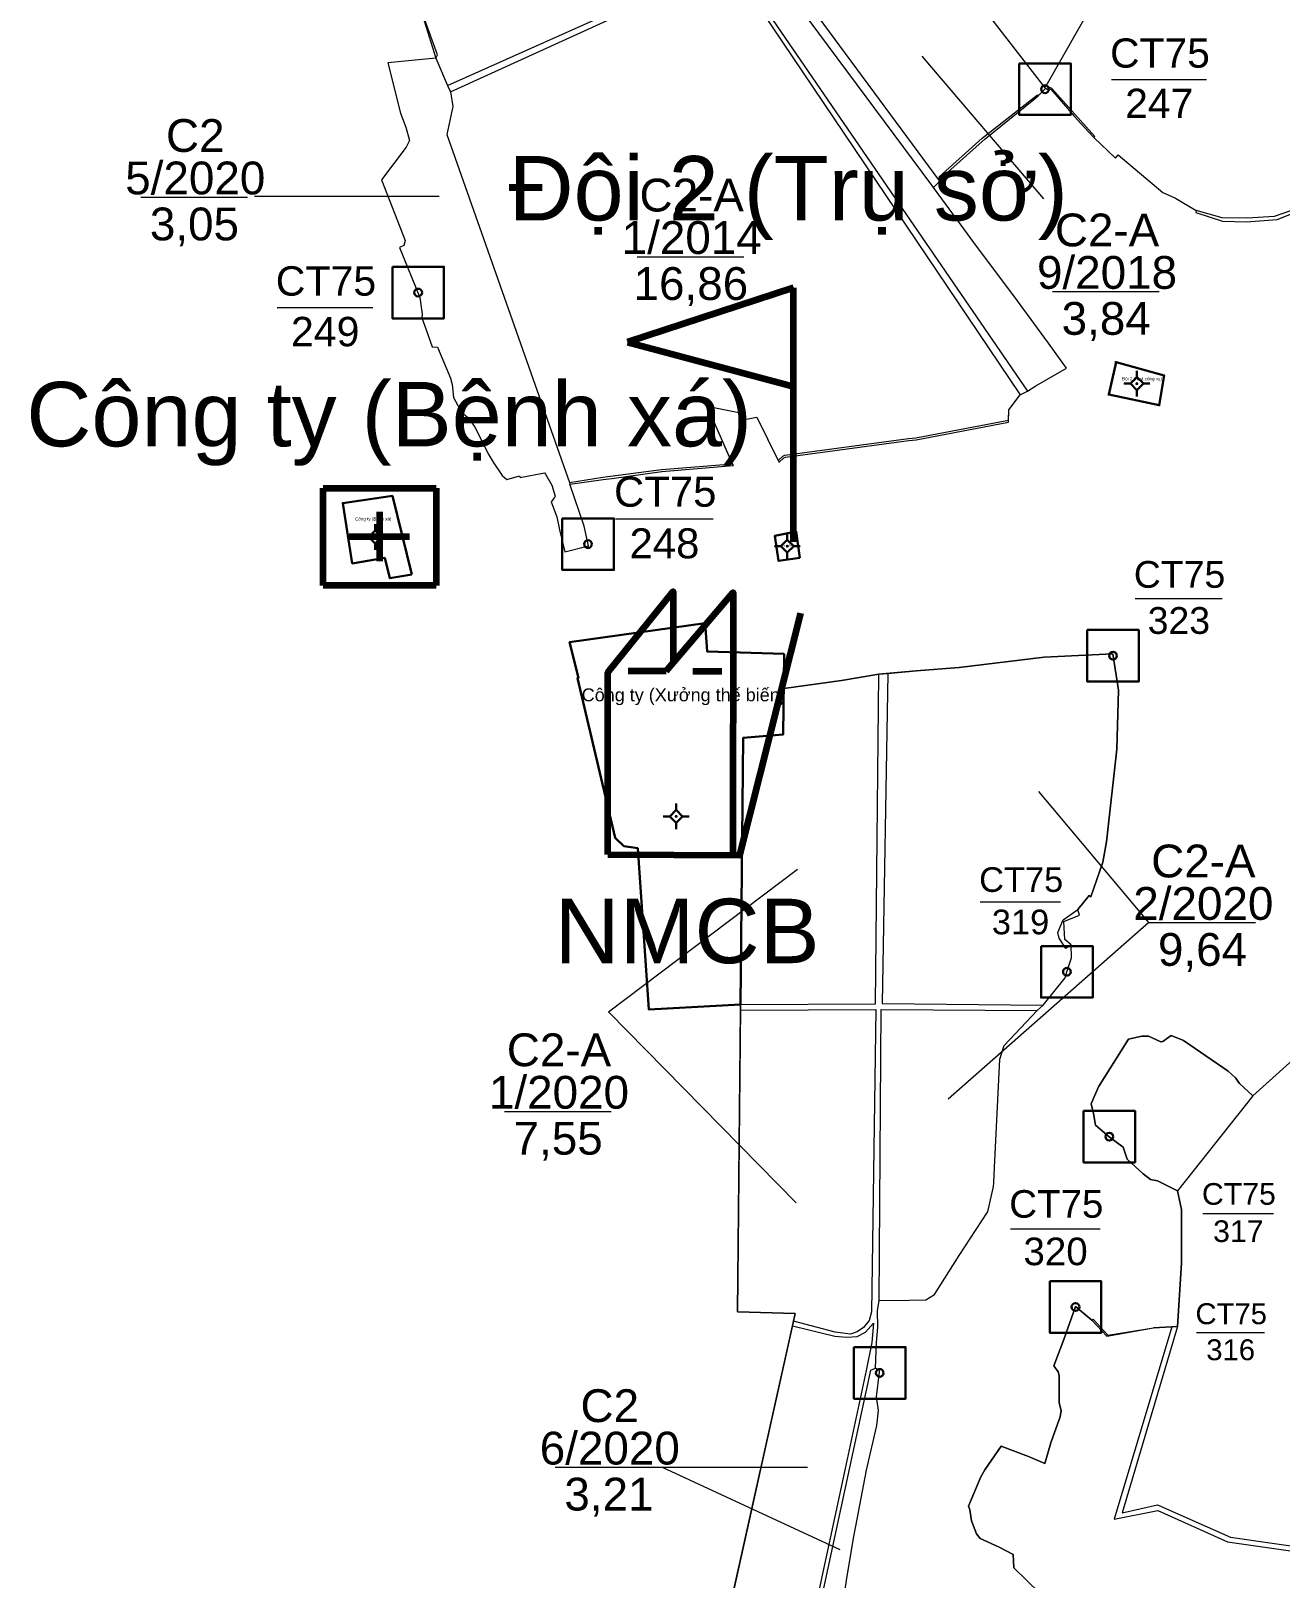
# Model space of a CAD drawing. Header units: metres. Extents: x 416681 to 420102, y 1525252 to 1531422.
# Drawn here: x 417156 to 418367, y 1527326 to 1528826 of the extents above; entities that cross this region are included whole.
import ezdxf
from ezdxf.enums import TextEntityAlignment as Align

# ---------------------------------------------------------------- set-up
doc = ezdxf.new("R2010")
doc.units = ezdxf.units.M
doc.header["$MEASUREMENT"] = 0
doc.layers.add('RanhTwo', color=3, linetype='Continuous', lineweight=0)
doc.layers.add('TruSo', color=1, linetype='Continuous', lineweight=106)
doc.styles.add('Style-Arial', font='arial.ttf')

# ---------------------------------------------------------------- blocks, each defined once
blk = doc.blocks.new('*U0')
at = {"color": 0, "linetype": 'Continuous', "lineweight": -2, "ltscale": 10, "flags": 128}
blk.add_lwpolyline([(-150, 150), (150, 150), (150, -150), (-150, -150), (-150, 150)], close=True, dxfattribs=at)
at = {"color": 0, "linetype": 'Continuous', "lineweight": -2, "ltscale": 10}
blk.add_circle((-0.02828, 0.016065), 22.5, dxfattribs=at)
blk = doc.blocks.new('*U23')
at = {"layer": 'RanhTwo', "color": 3, "linetype": 'Continuous', "lineweight": 13}
blk.add_line((-66.520877, -1.660429), (63.750129, -1.660429), dxfattribs=at)
at = {"layer": 'RanhTwo', "color": 3, "linetype": 'Continuous', "lineweight": 13, "style": 'Style-Arial'}
blk.add_text('3,21', height=40, dxfattribs=at).set_placement((-1.025137, -54.422685), align=Align.CENTER)
at = {"layer": 'RanhTwo', "color": 3, "linetype": 'Continuous', "lineweight": 13, "insert": (-0.000029, 1.089388), "char_height": 40, "attachment_point": 8, "line_spacing_factor": 0.776524, "style": 'Style-Arial'}
blk.add_mtext('C2\\P6/2020', dxfattribs=at)
blk = doc.blocks.new('*U24')
at = {"layer": 'RanhTwo', "color": 3, "linetype": 'Continuous', "lineweight": 13}
blk.add_line((-66.520877, -1.660429), (63.750129, -1.660429), dxfattribs=at)
at = {"layer": 'RanhTwo', "color": 3, "linetype": 'Continuous', "lineweight": 13, "style": 'Style-Arial'}
blk.add_text('7,55', height=40, dxfattribs=at).set_placement((-1.025137, -54.422685), align=Align.CENTER)
at = {"layer": 'RanhTwo', "color": 3, "linetype": 'Continuous', "lineweight": 13, "insert": (-0.000029, 1.089388), "char_height": 40, "attachment_point": 8, "line_spacing_factor": 0.776524, "style": 'Style-Arial'}
blk.add_mtext('C2-A\\P1/2020', dxfattribs=at)
blk = doc.blocks.new('*U25')
at = {"layer": 'RanhTwo', "color": 3, "linetype": 'Continuous', "lineweight": 13}
blk.add_line((-66.520877, -1.660429), (63.750129, -1.660429), dxfattribs=at)
at = {"layer": 'RanhTwo', "color": 3, "linetype": 'Continuous', "lineweight": 13, "style": 'Style-Arial'}
blk.add_text('9,64', height=40, dxfattribs=at).set_placement((-1.025137, -54.422685), align=Align.CENTER)
at = {"layer": 'RanhTwo', "color": 3, "linetype": 'Continuous', "lineweight": 13, "insert": (-0.000029, 1.089388), "char_height": 40, "attachment_point": 8, "line_spacing_factor": 0.776524, "style": 'Style-Arial'}
blk.add_mtext('C2-A\\P2/2020', dxfattribs=at)
blk = doc.blocks.new('*U40')
at = {"layer": 'RanhTwo', "color": 3, "linetype": 'Continuous', "lineweight": 13}
blk.add_line((-66.520877, -1.660429), (63.750129, -1.660429), dxfattribs=at)
at = {"layer": 'RanhTwo', "color": 3, "linetype": 'Continuous', "lineweight": 13, "style": 'Style-Arial'}
blk.add_text('3,05', height=40, dxfattribs=at).set_placement((-1.025137, -54.422685), align=Align.CENTER)
at = {"layer": 'RanhTwo', "color": 3, "linetype": 'Continuous', "lineweight": 13, "insert": (-0.000029, 1.089388), "char_height": 40, "attachment_point": 8, "line_spacing_factor": 0.776524, "style": 'Style-Arial'}
blk.add_mtext('C2\\P5/2020', dxfattribs=at)
blk = doc.blocks.new('*U41')
at = {"layer": 'RanhTwo', "color": 3, "linetype": 'Continuous', "lineweight": 13}
blk.add_line((-66.520877, -1.660429), (63.750129, -1.660429), dxfattribs=at)
at = {"layer": 'RanhTwo', "color": 3, "linetype": 'Continuous', "lineweight": 13, "style": 'Style-Arial'}
blk.add_text('16,86', height=40, dxfattribs=at).set_placement((-1.025137, -54.422685), align=Align.CENTER)
at = {"layer": 'RanhTwo', "color": 3, "linetype": 'Continuous', "lineweight": 13, "insert": (-0.000029, 1.089388), "char_height": 40, "attachment_point": 8, "line_spacing_factor": 0.776524, "style": 'Style-Arial'}
blk.add_mtext('C2-A\\P1/2014', dxfattribs=at)
blk = doc.blocks.new('*U51')
at = {"layer": 'RanhTwo', "color": 3, "linetype": 'Continuous', "lineweight": 13}
blk.add_line((-66.520877, -1.660429), (63.750129, -1.660429), dxfattribs=at)
at = {"layer": 'RanhTwo', "color": 3, "linetype": 'Continuous', "lineweight": 13, "style": 'Style-Arial'}
blk.add_text('3,84', height=40, dxfattribs=at).set_placement((-1.025137, -54.422685), align=Align.CENTER)
at = {"layer": 'RanhTwo', "color": 3, "linetype": 'Continuous', "lineweight": 13, "insert": (-0.000029, 1.089388), "char_height": 40, "attachment_point": 8, "line_spacing_factor": 0.776524, "style": 'Style-Arial'}
blk.add_mtext('C2-A\\P9/2018', dxfattribs=at)
blk = doc.blocks.new('DDCT')
at = {"layer": 'RanhTwo', "color": 5, "linetype": 'Continuous', "lineweight": 0}
for p, q in [((6.24, 0), (-6.24, 0)), ((0, -6.24), (0, 6.24))]:
    blk.add_line(p, q, dxfattribs=at)
blk = doc.blocks.new('CENTRD')
at = {"layer": 'RanhTwo', "linetype": 'Continuous', "lineweight": 0}
h = blk.add_hatch(color=7, dxfattribs=at)
edge = h.paths.add_edge_path()
edge.add_arc((0, 0), 1.5, 0, 360)
at = {"layer": 'RanhTwo', "color": 7, "linetype": 'Continuous', "lineweight": 0}
for p, q in [((-6.25, 0), (-12.5, 0)), ((0, 6.25), (-6.25, 0)), ((-6.25, 0), (0, -6.25)), ((0, 12.5), (0, 6.25)), ((6.25, 0), (0, 6.25)), ((0, -6.25), (6.25, 0)), ((12.5, 0), (6.25, 0)), ((0, -6.25), (0, -12.5))]:
    blk.add_line(p, q, dxfattribs=at)
blk = doc.blocks.new('CENTRD_1')
at = {"layer": 'RanhTwo', "linetype": 'Continuous', "lineweight": 30}
h = blk.add_hatch(color=5, dxfattribs=at)
edge = h.paths.add_edge_path()
edge.add_arc((0, 0), 1.5, 0, 360)
at = {"layer": 'RanhTwo', "color": 5, "linetype": 'Continuous', "lineweight": 30}
for p, q in [((-6.25, 0), (-12.5, 0)), ((0, 6.25), (-6.25, 0)), ((-6.25, 0), (0, -6.25)), ((0, 12.5), (0, 6.25)), ((6.25, 0), (0, 6.25)), ((0, -6.25), (6.25, 0)), ((12.5, 0), (6.25, 0)), ((0, -6.25), (0, -12.5))]:
    blk.add_line(p, q, dxfattribs=at)
blk = doc.blocks.new('*U89')
at = {"layer": 'TruSo', "color": 1, "linetype": 'Continuous', "lineweight": 106}
for p, q in [((-54.833088, 47.135968), (54.83267, 47.135968)), ((-54.833088, -47.13606), (-54.833088, 47.135968)), ((54.83267, 47.135968), (54.83267, -47.13606)), ((0.000244, 24.351712), (0.000244, -23.608839)), ((28.962792, 0.000127), (-29.540491, 0.000127)), ((54.83267, -47.13606), (-54.833088, -47.13606))]:
    blk.add_line(p, q, dxfattribs=at)
blk = doc.blocks.new('*U88')
at = {"layer": 'TruSo', "color": 1, "linetype": 'Continuous', "lineweight": 106}
blk.add_blockref('*U89', (-9.261436, -67.179528), dxfattribs=at)
at = {"layer": 'RanhTwo', "color": 7, "linetype": 'Continuous', "lineweight": 0, "style": 'Style-Arial'}
blk.add_text('Công ty (Bệnh xá)', height=62.5, dxfattribs=at).set_placement((-0.000107, 51.816496), align=Align.MIDDLE_CENTER)
blk = doc.blocks.new('*U91')
at = {"layer": 'TruSo', "color": 1, "linetype": 'Continuous', "lineweight": 106}
for p, q in [((-75.385521, 102.91958), (-150.133891, 102.91958)), ((-22.691829, 102.91958), (34.557123, 102.91958))]:
    blk.add_line(p, q, dxfattribs=at)
at = {"layer": 'TruSo', "color": 1, "linetype": 'Continuous', "lineweight": 106, "flags": 128}
for points in [[(-190.203038, -258.839989), (-190.203038, 100.008975), (-61.818952, 259.794575), (-61.837524, 118.913024)], [(-75.385521, 102.91958), (56.766266, 257.844549), (55.918197, -258.786564)], [(-190.203038, -258.839989), (70.179862, -259.794122), (190.202712, 217.05841)]]:
    blk.add_lwpolyline(points, dxfattribs=at)
blk = doc.blocks.new('*U90')
at = {"layer": 'TruSo', "color": 1, "linetype": 'Continuous', "lineweight": 106, "xscale": 0.491717, "yscale": 0.491717, "zscale": 0.491717}
blk.add_blockref('*U91', (16.82041, 68.040806), dxfattribs=at)
at = {"layer": 'RanhTwo', "color": 7, "linetype": 'Continuous', "lineweight": 0, "style": 'Style-Arial'}
blk.add_text('NMCB', height=62.5, dxfattribs=at).set_placement((-0.000032, -133.286046), align=Align.MIDDLE_CENTER)
blk = doc.blocks.new('*U105')
at = {"layer": 'RanhTwo', "color": 3, "linetype": 'Continuous', "lineweight": 13}
blk.add_line((-66.520877, -1.660429), (63.750129, -1.660429), dxfattribs=at)
at = {"layer": 'RanhTwo', "color": 3, "linetype": 'Continuous', "lineweight": 13, "style": 'Style-Arial'}
for s, p in [('CT75', (-0.000029, 14.422722)), ('319', (-1.025137, -54.422685))]:
    blk.add_text(s, height=40, dxfattribs=at).set_placement(p, align=Align.CENTER)
blk = doc.blocks.new('*U106')
at = {"layer": 'RanhTwo', "color": 3, "linetype": 'Continuous', "lineweight": 13}
blk.add_line((-66.520877, -1.660429), (63.750129, -1.660429), dxfattribs=at)
at = {"layer": 'RanhTwo', "color": 3, "linetype": 'Continuous', "lineweight": 13, "style": 'Style-Arial'}
for s, p in [('CT75', (-0.000029, 14.422722)), ('323', (-1.025137, -54.422685))]:
    blk.add_text(s, height=40, dxfattribs=at).set_placement(p, align=Align.CENTER)
blk = doc.blocks.new('*U107')
at = {"layer": 'RanhTwo', "color": 3, "linetype": 'Continuous', "lineweight": 13}
blk.add_line((-66.520877, -1.660429), (63.750129, -1.660429), dxfattribs=at)
at = {"layer": 'RanhTwo', "color": 3, "linetype": 'Continuous', "lineweight": 13, "style": 'Style-Arial'}
for s, p in [('CT75', (-0.000029, 14.422722)), ('316', (-1.025137, -54.422685))]:
    blk.add_text(s, height=40, dxfattribs=at).set_placement(p, align=Align.CENTER)
blk = doc.blocks.new('*U108')
at = {"layer": 'RanhTwo', "color": 3, "linetype": 'Continuous', "lineweight": 13}
blk.add_line((-66.520877, -1.660429), (63.750129, -1.660429), dxfattribs=at)
at = {"layer": 'RanhTwo', "color": 3, "linetype": 'Continuous', "lineweight": 13, "style": 'Style-Arial'}
for s, p in [('CT75', (-0.000029, 14.422722)), ('317', (-1.025137, -54.422685))]:
    blk.add_text(s, height=40, dxfattribs=at).set_placement(p, align=Align.CENTER)
blk = doc.blocks.new('*U109')
at = {"layer": 'RanhTwo', "color": 3, "linetype": 'Continuous', "lineweight": 13}
blk.add_line((-66.520877, -1.660429), (63.750129, -1.660429), dxfattribs=at)
at = {"layer": 'RanhTwo', "color": 3, "linetype": 'Continuous', "lineweight": 13, "style": 'Style-Arial'}
for s, p in [('CT75', (-0.000029, 14.422722)), ('320', (-1.025137, -54.422685))]:
    blk.add_text(s, height=40, dxfattribs=at).set_placement(p, align=Align.CENTER)
blk = doc.blocks.new('*U116')
at = {"layer": 'RanhTwo', "color": 3, "linetype": 'Continuous', "lineweight": 13}
blk.add_line((-66.520877, -1.660429), (63.750129, -1.660429), dxfattribs=at)
at = {"layer": 'RanhTwo', "color": 3, "linetype": 'Continuous', "lineweight": 13, "style": 'Style-Arial'}
for s, p in [('CT75', (-0.000029, 14.422722)), ('249', (-1.025137, -54.422685))]:
    blk.add_text(s, height=40, dxfattribs=at).set_placement(p, align=Align.CENTER)
blk = doc.blocks.new('*U118')
at = {"layer": 'RanhTwo', "color": 3, "linetype": 'Continuous', "lineweight": 13}
blk.add_line((-66.520877, -1.660429), (63.750129, -1.660429), dxfattribs=at)
at = {"layer": 'RanhTwo', "color": 3, "linetype": 'Continuous', "lineweight": 13, "style": 'Style-Arial'}
for s, p in [('CT75', (-0.000029, 14.422722)), ('247', (-1.025137, -54.422685))]:
    blk.add_text(s, height=40, dxfattribs=at).set_placement(p, align=Align.CENTER)
blk = doc.blocks.new('*U145')
at = {"layer": 'RanhTwo', "color": 3, "linetype": 'Continuous', "lineweight": 13}
blk.add_line((-66.520877, -1.660429), (63.750129, -1.660429), dxfattribs=at)
at = {"layer": 'RanhTwo', "color": 3, "linetype": 'Continuous', "lineweight": 13, "style": 'Style-Arial'}
for s, p in [('CT75', (-0.000029, 14.422722)), ('248', (-1.025137, -54.422685))]:
    blk.add_text(s, height=40, dxfattribs=at).set_placement(p, align=Align.CENTER)
blk = doc.blocks.new('*U147')
at = {"layer": 'TruSo', "color": 1, "linetype": 'Continuous', "lineweight": 106}
for p, q in [((80.501313, 123.087532), (-80.501268, 70.243642)), ((80.501313, -123.087664), (80.501313, 123.087532)), ((-80.501268, 70.243642), (80.501094, 27.367806))]:
    blk.add_line(p, q, dxfattribs=at)
blk = doc.blocks.new('*U146')
at = {"layer": 'TruSo', "color": 1, "linetype": 'Continuous', "lineweight": 106}
blk.add_blockref('*U147', (-75.311655, -79.483447), dxfattribs=at)
at = {"layer": 'RanhTwo', "color": 7, "linetype": 'Continuous', "lineweight": 0, "style": 'Style-Arial'}
blk.add_text('Đội 2 (Trụ sở)', height=62.5, dxfattribs=at).set_placement((0.000082, 140.071497), align=Align.MIDDLE_CENTER)

msp = doc.modelspace()

# ---------------------------------------------------------------- linework, layer by layer
at = {"layer": 'RanhTwo', "color": 3, "linetype": 'Continuous', "lineweight": 0}
for p, q in [((418140.007, 1528773.2069), (418407.353, 1529242.503)), ((417548.092, 1528800.008), (417559.636, 1528773.365)), ((417559.636, 1528773.365), (417562.305, 1528767.318)), ((418132.103, 1528763.505), (418139.3341, 1528770.4793)), ((418138.788, 1528771.067), (418140.007, 1528773.2069)), ((418138.788, 1528771.067), (418139.3341, 1528770.4793)), ((418036.7171, 1528680.7399), (418036.7881, 1528680.8759)), ((418114.806, 1528473.4), (418122.047, 1528477.103)), ((418103.3149, 1528447.015), (418103.3938, 1528448.8974)), ((417835.744, 1528406.728), (417836.5122, 1528404.9639)), ((417880.029, 1528409.977), (417880.7763, 1528408.4506)), ((417677.757, 1528388.521), (417678.248, 1528386.976)), ((417977.811, 1528202.529), (417986.4599, 1528203.3457)), ((417843.5199, 1527876.8402), (417843.5743, 1527882.3395)), ((418131.364, 1527876.541), (418137.181, 1527881.84)), ((417823.2265, 1527252.7991), (417893.8831, 1527570.7347)), ((417893.8831, 1527570.7347), (417894.9426, 1527575.5022))]:
    msp.add_line(p, q, dxfattribs=at)
at = {"layer": 'RanhTwo', "color": 7, "linetype": 'Continuous', "lineweight": 0}
for p, q in [((418137.700188, 1528663.415252), (418019.816222, 1528801.723229)), ((417372.538558, 1528666.134812), (417551.329239, 1528666.134812)), ((418239.525298, 1527961.833248), (418133.029475, 1528089.035417)), ((417715.704414, 1527875.180626), (417899.029557, 1528013.634035)), ((418239.525298, 1527961.833248), (418045.083197, 1527790.571613)), ((417715.704414, 1527875.180626), (417897.459088, 1527690.036437)), ((418340.33, 1527793.98), (418267.2427, 1527701.661)), ((418267.31, 1527570.14), (418213.516024, 1527389.609056)), ((417767.529899, 1527433.768369), (417908.452373, 1527433.768369)), ((417767.529899, 1527433.768369), (417939.861758, 1527353.871943)), ((418213.516024, 1527389.609056), (418248.066347, 1527397.463367)), ((418248.066347, 1527397.463367), (418318.737464, 1527366.046124)), ((418318.737464, 1527366.046124), (418449.086411, 1527347.195779))]:
    msp.add_line(p, q, dxfattribs=at)
at = {"layer": 'RanhTwo', "color": 3, "linetype": 'Continuous', "lineweight": 0, "flags": 128}
for points in [[(417559.636, 1528773.365), (417749.2408, 1528858.2336), (417652.2489, 1529054.4067), (417554.729, 1529044.951)], [(417548.092, 1528800.008), (417549.806, 1528803.009), (417537.921, 1528836.119), (417535.48, 1528848.247), (417524.656, 1528879.988), (417509.312, 1528877.324), (417504.265, 1528885.882), (417494.055, 1528886.99), (417489.966, 1528900.106), (417486.426, 1528920.918), (417485.083, 1528927.308), (417473.3224, 1528929.7993), (417466.564, 1528955.895), (417464.6026, 1528961.4974), (417460.8409, 1528978.7622), (417456.975, 1528999.871), (417488.01, 1529011.916), (417488.354, 1529022), (417531.5938, 1529040.1033), (417554.729, 1529044.951)], [(417925.065, 1528992.63), (417920.539, 1528982.328), (417879.945, 1528915.22), (417879.019, 1528901.916), (417880.971, 1528891.347), (418036.7171, 1528680.7399)], [(417925.065, 1528992.63), (417940.463, 1528996.217), (417988.978, 1528964.51), (418138.788, 1528771.067)], [(418030.6, 1528674.44), (418029.136, 1528676.707), (417873.758, 1528886.112), (417867.922, 1528898.804), (417865.7064, 1528903.6224), (417837.185, 1528892.45), (418122.047, 1528477.103)], [(417562.305, 1528767.318), (417833.461, 1528891.0535), (418114.806, 1528473.4)], [(417537.004, 1528835.934), (417548.092, 1528800.008)], [(417548.092, 1528800.008), (417501.721, 1528795.243), (417513.84, 1528746.7), (417519.24, 1528732.96), (417522.61, 1528720.04), (417519.52, 1528713.47), (417495.56, 1528681.85), (417518.49, 1528623.02), (417517.19, 1528618.19), (417512.87, 1528616.3), (417532.82, 1528567.85), (417534.85, 1528551.785), (417534.49, 1528548.08), (417538.434, 1528537.319), (417544.6484, 1528520.0367), (417549.874, 1528519.724), (417562.347, 1528489.797), (417563.88, 1528483.64), (417565.184, 1528471.047), (417573.12, 1528456.689), (417580.684, 1528450.688), (417585.96, 1528442.08), (417599.608, 1528415.293), (417603.898, 1528408.164), (417612.642, 1528395.407), (417617.154, 1528391.547), (417629.285, 1528394.812), (417629.966, 1528393.307), (417653.595, 1528397.771), (417654.65, 1528396.6), (417660.521, 1528385.833), (417663.903, 1528375.146), (417663.11, 1528373.8), (417659.911, 1528369.665), (417665.494, 1528355.151), (417668.234, 1528342.748), (417673.429, 1528321.223), (417696.128, 1528327.212), (417691.993, 1528346.166), (417678.248, 1528386.976)], [(417562.305, 1528767.318), (417564.586, 1528752.962), (417558.84, 1528725.968), (417677.757, 1528388.521)], [(418139.3341, 1528770.4793), (418139.76, 1528770.89), (418140.69, 1528769.75), (418144.58, 1528769.94), (418166.72, 1528743.85), (418181.41, 1528728.08), (418186.1132, 1528723.0097)], [(418186.1132, 1528723.0097), (418187.15, 1528723.872), (418145.463, 1528770.354), (418140.007, 1528773.2069)], [(418036.7881, 1528680.8759), (418036.293, 1528684.937), (418078.024, 1528722.398), (418131.6146, 1528764.2361), (418132.103, 1528763.505)], [(418036.7881, 1528680.8759), (418038.358, 1528683.883), (418080.728, 1528721.701), (418127.986, 1528759.863), (418132.103, 1528763.505)], [(418186.1132, 1528723.0097), (418186.15, 1528722.97), (418207.19, 1528702.9), (418209.663, 1528706.312), (418253.172, 1528669.78), (418265.29, 1528664.015), (418285.468, 1528652.342)], [(418285.468, 1528652.342), (418284.98, 1528650.19), (418310.92, 1528641.81), (418334.3, 1528641.22), (418363.92, 1528643.34), (418423.21, 1528667.08), (418464.16, 1528686.86), (418499.33, 1528700.9), (418515.33, 1528712.01)], [(418515.33, 1528712.01), (418517.539, 1528714.914), (418490.08, 1528699.678), (418448.463, 1528682.745), (418393.331, 1528657.782), (418376.789, 1528651.932), (418361.0821, 1528646.4205), (418335.268, 1528644.612), (418310.611, 1528645.093), (418285.468, 1528652.342)], [(418030.6, 1528674.44), (418032.585, 1528676.3978), (418036.43, 1528680.19), (418036.7171, 1528680.7399)], [(418122.047, 1528477.103), (418129.894, 1528482.27), (418159.6948, 1528499.475), (418142.25, 1528523.65), (418135.2572, 1528533.1864), (418108.71, 1528569.39), (418072.51, 1528617.49), (418057.56, 1528638.04), (418030.6, 1528674.44)], [(418103.3938, 1528448.8974), (418103.82, 1528459.06), (418114.806, 1528473.4)], [(417835.744, 1528406.728), (417811.447, 1528462.527), (417841.832, 1528456.314), (417847.498, 1528449.579), (417859.476, 1528451.956), (417880.029, 1528409.977)], [(417880.029, 1528409.977), (417884.597, 1528414.134), (417886.748, 1528415.026), (418006.517, 1528431.091), (418013.732, 1528431.789), (418103.3938, 1528448.8974)], [(417880.7763, 1528408.4506), (417881.3751, 1528408.4978), (417885.6852, 1528412.4201), (417887.2728, 1528413.0785), (418006.7463, 1528429.1038), (418013.9956, 1528429.8052), (418103.3149, 1528447.015)], [(417677.757, 1528388.521), (417710.125, 1528393.502), (417766.981, 1528401.133), (417835.744, 1528406.728)], [(417678.248, 1528386.976), (417710.4049, 1528391.5216), (417718.849, 1528392.427), (417767.2003, 1528399.1445), (417836.5122, 1528404.9639)], [(417986.4599, 1528203.3457), (418013.826, 1528205.93), (418055.515, 1528209.093), (418138.139, 1528219.05), (418204.547, 1528222.393), (418210.007, 1528187.222), (418208.6, 1528129.866), (418198.463, 1528040.25), (418195.038, 1528020.467), (418183.354, 1527986.862), (418181.785, 1527987.969), (418170.781, 1527974.548)], [(417843.5743, 1527882.3395), (417974.502, 1527883.172), (417977.811, 1528202.529)], [(417843.5743, 1527882.3395), (417846.13, 1528140.81), (417885.06, 1528144.18), (417885.743, 1528188.62), (417941.491, 1528196.47), (417977.811, 1528202.529)], [(417986.4599, 1528203.3457), (417981.052, 1527883.464), (418137.181, 1527881.84)], [(418164.065, 1527940.279), (418159.0364, 1527936.5794), (418152.703, 1527946.705), (418151.1913, 1527952.3115), (418156.6, 1527964.538), (418170.781, 1527974.548)], [(418164.065, 1527940.279), (418158.16, 1527945.47), (418157.21, 1527962.77), (418172.185, 1527968.991), (418170.781, 1527974.548)], [(418137.181, 1527881.84), (418158.407, 1527908.372), (418160.095, 1527914.153), (418164.601, 1527927.683), (418164.065, 1527940.279)], [(417894.9426, 1527575.5022), (417896.54, 1527582.69), (417840.63, 1527584.57), (417843.5199, 1527876.8402)], [(417843.5199, 1527876.8402), (417974.715, 1527877.505), (417970.657, 1527584.491), (417968.396, 1527576.008), (417962.909, 1527569.241), (417956.857, 1527565.162), (417950.219, 1527562.655), (417935.482, 1527564.891), (417894.9426, 1527575.5022)], [(417978.152, 1527595.486), (417980.098, 1527877.595), (418131.364, 1527876.541)], [(417978.152, 1527595.486), (418007.237, 1527595.74), (418023.452, 1527595.941), (418031.834, 1527601.14), (418055.785, 1527639.043), (418083.239, 1527680.926), (418084.098, 1527684.308), (418088.938, 1527705.855), (418089.25, 1527709.63), (418089.839, 1527724.299), (418094.924, 1527829.349), (418099.174, 1527842.693), (418131.364, 1527876.541)], [(418379.31, 1527828.91), (418340.33, 1527793.98), (418327.55, 1527805.86), (418323.65, 1527811.27), (418316.33, 1527817.93), (418273.0761, 1527847.6179), (418261.33, 1527852.436), (418256.5732, 1527849.1896), (418252.9718, 1527846.4031), (418251.02, 1527846.36), (418239.09, 1527851.69), (418232.65, 1527851.75), (418219.7, 1527848.88), (418190.772, 1527802.61), (418183.462, 1527786.193), (418185.9, 1527776.84), (418187.7647, 1527765.5172), (418201.021, 1527754.129), (418214.6093, 1527743.9977), (418218.629, 1527732.455), (418233.9392, 1527718.214), (418241.1, 1527712.87), (418248.0377, 1527711.3008), (418267.2427, 1527701.661), (418271.171, 1527683.582), (418271.1968, 1527631.7267), (418267.31, 1527570.14), (418244.1883, 1527568.9466)], [(417974.448, 1527529.949), (417975.495, 1527554.833), (417976.791, 1527569.669), (417976.33, 1527585.291), (417978.152, 1527595.486)], [(418184.342, 1527576.512), (418168.335, 1527589.493), (418156.973, 1527557.749), (418147.358, 1527532.097), (418151.57, 1527526.29), (418152.5, 1527522.72), (418152.66, 1527496.15), (418154.5, 1527488.64), (418153.53, 1527482.66), (418148.0929, 1527467.3945), (418144.53, 1527457.489), (418138.6257, 1527437.2896), (418123, 1527444.15), (418096.3381, 1527454.1107), (418080.426, 1527431.202), (418076.6738, 1527424.5663), (418064.77, 1527396.16), (418066.048, 1527392.627), (418067.474, 1527381.706), (418072.29, 1527369.349), (418075.88, 1527364.64), (418094.51, 1527356.35), (418107.897, 1527349.198), (418108.494, 1527336.105), (418133.953, 1527311.568)], [(417893.8831, 1527570.7347), (417935.052, 1527560.895), (417946.801, 1527559.9), (417956.634, 1527560.685), (417964.777, 1527564.896), (417972.503, 1527573.32), (417970.917, 1527554.721), (417965.435, 1527527.508), (417945.139, 1527432.572), (417915.04, 1527293.062), (417904.698, 1527241.375), (417824.376, 1527252.64), (417823.2265, 1527252.7991)], [(418184.342, 1527576.512), (418185.5719, 1527577.3132), (418199.84, 1527561.71), (418244.1883, 1527568.9466)], [(418184.342, 1527576.512), (418198.7929, 1527560.7665), (418244.1883, 1527568.9466)], [(417940.751, 1527286.73), (417922.771, 1527294.851), (417920.561, 1527298.602), (417949.402, 1527431.86), (417969.853, 1527527.905), (417974.448, 1527529.949)], [(417940.751, 1527286.73), (417946.333, 1527323.919), (417953.202, 1527365.157), (417955.277, 1527376.813), (417965.716, 1527431.031), (417975.892, 1527474.286), (417977.303, 1527488.95), (417975.596, 1527502.006), (417978.307, 1527526.096), (417978.333, 1527527.305), (417974.448, 1527529.949)]]:
    msp.add_lwpolyline(points, dxfattribs=at)
at = {"layer": 'RanhTwo', "color": 3, "linetype": 'Continuous', "lineweight": 13, "flags": 128}
for points in [[(417537.004, 1528835.934), (417548.092, 1528800.008), (417501.721, 1528795.243), (417513.84, 1528746.7), (417519.24, 1528732.96), (417522.61, 1528720.04), (417519.52, 1528713.47), (417495.56, 1528681.85), (417518.49, 1528623.02), (417517.19, 1528618.19), (417512.87, 1528616.3), (417532.82, 1528567.85), (417534.85, 1528551.785), (417534.49, 1528548.08), (417538.434, 1528537.319), (417544.6484, 1528520.0367), (417549.874, 1528519.724), (417562.347, 1528489.797), (417563.88, 1528483.64), (417565.184, 1528471.047), (417573.12, 1528456.689), (417580.684, 1528450.688), (417585.96, 1528442.08), (417599.608, 1528415.293), (417603.898, 1528408.164), (417612.642, 1528395.407), (417617.154, 1528391.547), (417629.285, 1528394.812), (417629.966, 1528393.307), (417653.595, 1528397.771), (417654.65, 1528396.6), (417660.521, 1528385.833), (417663.903, 1528375.146), (417663.11, 1528373.8), (417659.911, 1528369.665), (417665.494, 1528355.151), (417668.234, 1528342.748), (417673.429, 1528321.223), (417696.128, 1528327.212), (417691.993, 1528346.166), (417678.248, 1528386.976), (417710.4049, 1528391.5216), (417718.849, 1528392.427), (417767.2003, 1528399.1445), (417836.5122, 1528404.9639), (417811.447, 1528462.527), (417841.832, 1528456.314), (417847.498, 1528449.579), (417859.476, 1528451.956), (417880.7763, 1528408.4506), (417881.3751, 1528408.4978), (417885.6852, 1528412.4201), (417887.2728, 1528413.0785), (418006.7463, 1528429.1038), (418013.9956, 1528429.8052), (418103.3149, 1528447.015), (418103.82, 1528459.06), (418114.806, 1528473.4), (418122.047, 1528477.103), (418129.894, 1528482.27), (418159.6948, 1528499.475), (418142.25, 1528523.65), (418135.2572, 1528533.1864), (418108.71, 1528569.39), (418072.51, 1528617.49), (418057.56, 1528638.04), (418030.6, 1528674.44), (418036.43, 1528680.19), (418038.358, 1528683.883), (418080.728, 1528721.701), (418127.986, 1528759.863), (418132.103, 1528763.505), (418139.76, 1528770.89), (418140.69, 1528769.75), (418144.58, 1528769.94), (418166.72, 1528743.85), (418181.41, 1528728.08), (418186.15, 1528722.97), (418207.19, 1528702.9), (418209.663, 1528706.312), (418253.172, 1528669.78), (418265.29, 1528664.015), (418285.468, 1528652.342), (418284.98, 1528650.19), (418310.92, 1528641.81), (418334.3, 1528641.22), (418363.92, 1528643.34), (418423.21, 1528667.08)], [(418210.007, 1528187.222), (418204.547, 1528222.393), (418138.139, 1528219.05), (418055.515, 1528209.093), (418013.826, 1528205.93), (417977.811, 1528202.529), (417941.491, 1528196.47), (417885.743, 1528188.62), (417885.06, 1528144.18), (417846.13, 1528140.81), (417840.63, 1527584.57), (417896.54, 1527582.69), (417823.14, 1527252.41)], [(417946.333, 1527323.919), (417953.202, 1527365.157), (417955.277, 1527376.813), (417965.716, 1527431.031), (417975.892, 1527474.286), (417977.303, 1527488.95), (417975.596, 1527502.006), (417978.307, 1527526.096), (417978.333, 1527527.305), (417974.448, 1527529.949), (417975.495, 1527554.833), (417976.791, 1527569.669), (417976.33, 1527585.291), (417978.152, 1527595.486), (418007.237, 1527595.74), (418023.452, 1527595.941), (418031.834, 1527601.14), (418055.785, 1527639.043), (418083.239, 1527680.926), (418084.098, 1527684.308), (418088.938, 1527705.855), (418089.25, 1527709.63), (418089.839, 1527724.299), (418094.924, 1527829.349), (418099.174, 1527842.693), (418131.364, 1527876.541), (418137.181, 1527881.84), (418158.407, 1527908.372), (418160.095, 1527914.153), (418164.601, 1527927.683), (418164.065, 1527940.279), (418158.16, 1527945.47), (418157.21, 1527962.77), (418172.185, 1527968.991), (418170.781, 1527974.548), (418181.785, 1527987.969), (418183.354, 1527986.862), (418195.038, 1528020.467), (418198.463, 1528040.25), (418208.6, 1528129.866), (418210.007, 1528187.222)], [(418133.953, 1527311.568), (418108.494, 1527336.105), (418107.897, 1527349.198), (418094.51, 1527356.35), (418075.88, 1527364.64), (418072.29, 1527369.349), (418067.474, 1527381.706), (418066.048, 1527392.627), (418064.77, 1527396.16), (418076.6738, 1527424.5663), (418080.426, 1527431.202), (418096.3381, 1527454.1107), (418123, 1527444.15), (418138.6257, 1527437.2896), (418144.53, 1527457.489), (418148.0929, 1527467.3945), (418153.53, 1527482.66), (418154.5, 1527488.64), (418152.66, 1527496.15), (418152.5, 1527522.72), (418151.57, 1527526.29), (418147.358, 1527532.097), (418156.973, 1527557.749), (418168.335, 1527589.493), (418184.342, 1527576.512), (418185.5719, 1527577.3132), (418199.84, 1527561.71), (418244.1883, 1527568.9466), (418267.31, 1527570.14), (418271.1968, 1527631.7267), (418271.171, 1527683.582), (418267.2427, 1527701.661), (418248.0377, 1527711.3008), (418241.1, 1527712.87), (418233.9392, 1527718.214), (418218.629, 1527732.455), (418214.6093, 1527743.9977), (418201.021, 1527754.129), (418187.7647, 1527765.5172), (418185.9, 1527776.84), (418183.462, 1527786.193), (418190.772, 1527802.61), (418219.7, 1527848.88), (418232.65, 1527851.75), (418239.09, 1527851.69), (418251.02, 1527846.36), (418252.9718, 1527846.4031), (418256.5732, 1527849.1896), (418261.33, 1527852.436), (418273.0761, 1527847.6179), (418316.33, 1527817.93), (418323.65, 1527811.27), (418327.55, 1527805.86), (418340.33, 1527793.98), (418379.31, 1527828.91)]]:
    msp.add_lwpolyline(points, dxfattribs=at)
at = {"layer": 'RanhTwo', "color": 7, "linetype": 'Continuous', "lineweight": 0, "flags": 128}
for points in [[(418254.18, 1528492.25), (418207.61, 1528505.18), (418200.57, 1528473.78), (418249.6, 1528463.29), (418254.18, 1528492.25)], [(418315.92285, 1527361.574198), (418446.818523, 1527342.570197), (418987.609379, 1527506.507749), (418905.755479, 1527847.124344), (418948.757949, 1527962.241517), (418973.372651, 1528070.983646), (419345.39268, 1528084.18386)], [(418261.733693, 1527569.847043), (418205.886283, 1527383.299893), (418248.319943, 1527391.872927), (418315.92285, 1527361.574198)]]:
    msp.add_lwpolyline(points, dxfattribs=at)
at = {"layer": 'RanhTwo', "color": 5, "linetype": 'Continuous', "lineweight": 30, "flags": 128}
for points in [[(418254.24, 1528492.21), (418207.7, 1528505.25), (418200.64, 1528473.8), (418249.65, 1528463.41), (418254.24, 1528492.21)], [(417524.92, 1528299.18), (417506.11, 1528375.53), (417458.01, 1528368.54), (417467.12, 1528309.98), (417498.66, 1528315.43), (417503.63, 1528295.69), (417524.92, 1528299.18)], [(417901.09, 1528315.46), (417897.58, 1528341.01), (417876.92, 1528336.83), (417880.38, 1528312.53), (417901.09, 1528315.46)], [(417886.11, 1528222.41), (417811.31, 1528224.56), (417809.35, 1528252.16), (417677.9, 1528233.75), (417686.62, 1528199.17), (417685.46, 1528198.8), (417721.96, 1528043.99), (417730.55, 1528035.98), (417744.02, 1528033.93), (417754.81, 1527877.41), (417843.58, 1527882.43), (417846.13, 1528140.81), (417885.06, 1528144.18), (417886.11, 1528222.41)]]:
    msp.add_lwpolyline(points, dxfattribs=at)

# ---------------------------------------------------------------- block references
at = {"layer": 'RanhTwo', "color": 3, "linetype": 'Continuous', "lineweight": 13}
for name, p, xscale, yscale, zscale in [('*U118', (418250.333386, 1528780.476705), 0.708179, 0.708179, 0.708179), ('*U40', (417314.944345, 1528666.514804), 0.794896, 0.794896, 0.794896), ('*U41', (417796.303872, 1528608.755507), 0.794896, 0.794896, 0.794896), ('*U51', (418198.999874, 1528574.938286), 0.794896, 0.794896, 0.794896), ('*U116', (417441.668306, 1528559.352744), 0.712846, 0.712846, 0.712846), ('*U145', (417770.618108, 1528354.534138), 0.726785, 0.726785, 0.726785), ('*U106', (418269.301126, 1528277.04549), 0.648917, 0.648917, 0.648917), ('*U25', (418292.402507, 1527963.153117), 0.794896, 0.794896, 0.794896), ('*U105', (418115.754331, 1527982.971342), 0.596897, 0.596897, 0.596897), ('*U24', (417667.605704, 1527780.095816), 0.794896, 0.794896, 0.794896), ('*U109', (418149.800364, 1527666.052166), 0.668469, 0.668469, 0.668469), ('*U108', (418326.842024, 1527680.695722), 0.524483, 0.524483, 0.524483), ('*U107', (418319.411037, 1527565.150229), 0.507185, 0.507185, 0.507185), ('*U23', (417716.855148, 1527435.088238), 0.794896, 0.794896, 0.794896)]:
    msp.add_blockref(name, p, dxfattribs=dict(at, xscale=xscale, yscale=yscale, zscale=zscale))
at = {"layer": 'RanhTwo', "color": 3, "linetype": 'Continuous', "lineweight": 30, "ltscale": 1.666667, "xscale": 0.166667, "yscale": 0.166667, "zscale": 0.166667}
for p in [(418138.897, 1528769.803), (417531.044713, 1528572.643323), (417695.806, 1528328.749), (418204.753, 1528220.56), (418160.084, 1527914.126), (418201.241713, 1527754.304323), (418168.428, 1527589.136), (417978.634, 1527525.263)]:
    msp.add_blockref('*U0', p, dxfattribs=at)
at = {"layer": 'RanhTwo', "color": 5, "linetype": 'Continuous', "lineweight": 0, "xscale": 0.15, "yscale": 0.15, "zscale": 0.15}
for p in [(418207.61, 1528505.18), (418254.18, 1528492.25), (418200.57, 1528473.78), (418249.6, 1528463.29)]:
    msp.add_blockref('DDCT', p, dxfattribs=at)
at = {"layer": 'RanhTwo', "color": 7, "linetype": 'Continuous', "lineweight": 0}
for name, p in [('CENTRD', (418227.91, 1528484.24)), ('*U88', (417502.9875, 1528402.9545)), ('*U90', (417791.795337, 1528087.003883))]:
    msp.add_blockref(name, p, dxfattribs=at)
at = {"layer": 'RanhTwo', "color": 5, "linetype": 'Continuous', "lineweight": 30}
for p in [(418227.99, 1528484.33), (417489.54, 1528335.61), (417888.94, 1528326.77), (417781.22, 1528064.78)]:
    msp.add_blockref('CENTRD_1', p, dxfattribs=at)
at = {"layer": 'TruSo', "color": 1, "linetype": 'Continuous', "lineweight": 106}
msp.add_blockref('*U146', (417889.859231, 1528533.690056), dxfattribs=at)

# ---------------------------------------------------------------- texts
at = {"layer": 'RanhTwo', "color": 3, "linetype": 'Continuous', "lineweight": 0, "style": 'Style-Arial'}
for s, p in [('1', (418207.61, 1528505.18)), ('2', (418254.18, 1528492.25)), ('4', (418200.57, 1528473.78)), ('3', (418249.6, 1528463.29))]:
    msp.add_text(s, height=0.75, dxfattribs=at).set_placement(p, align=Align.TOP_LEFT)
at = {"layer": 'RanhTwo', "color": 7, "linetype": 'Continuous', "lineweight": 13, "style": 'Style-Arial'}
for s, height, p in [('Đội 2 (Nhà công vụ)', 3.125, (418213.45545, 1528487.555291)), ('Công ty (Bệnh xá)', 3.125, (417469.947425, 1528351.642155)), ('Đội 2 (Trụ sở)', 1.5625, (417884.094653, 1528326.54403)), ('Công ty (Xưởng thế biến)', 12.5, (417689.625682, 1528176.391849))]:
    msp.add_text(s, height=height, dxfattribs=at).set_placement(p)

doc.saveas('drawing.dxf')
